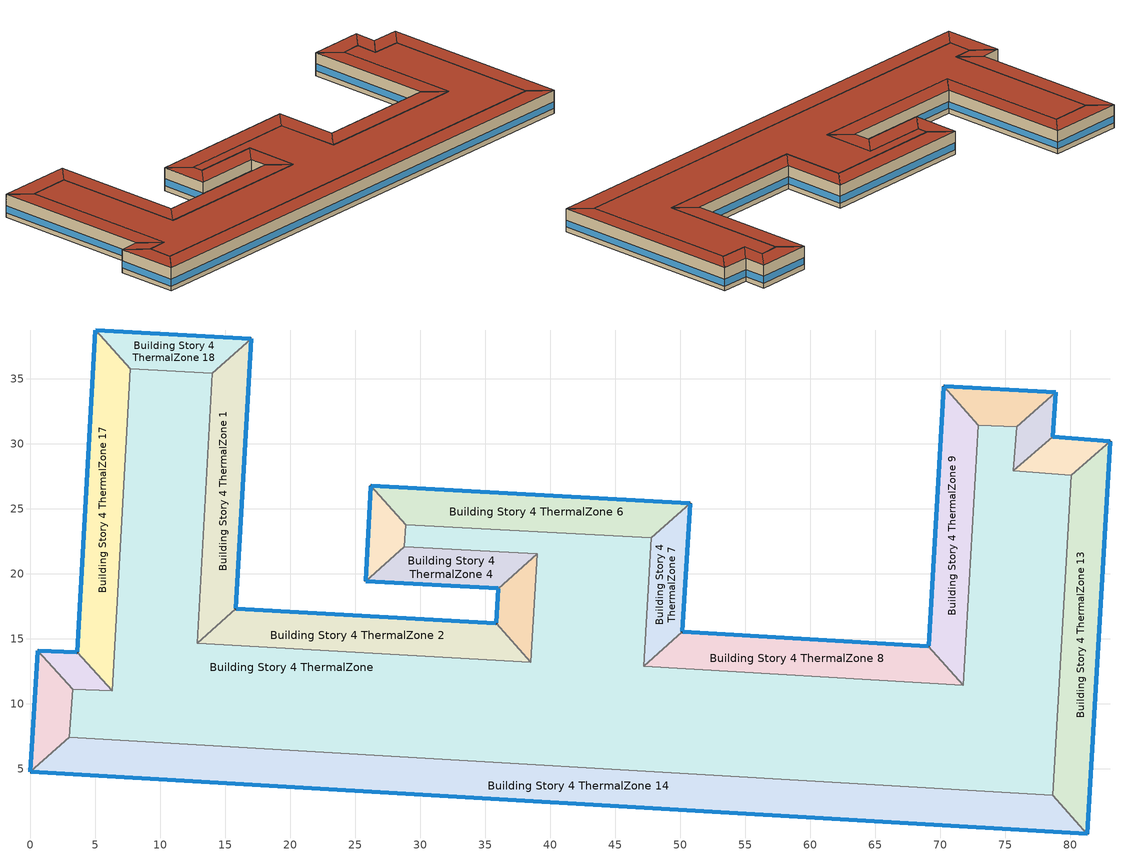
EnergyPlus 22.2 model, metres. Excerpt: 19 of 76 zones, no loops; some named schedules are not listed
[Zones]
Building Story 4 ThermalZone
 floor adiabatic (Typical Interior Ceiling): 14.02,35.43 12.84,14.66 38.5,13.22 39,21.54 28.77,22.1 28.88,23.78 47.76,22.77 47.17,12.89 71.74,11.45 72.92,31.45 75.88,31.34 75.6,27.93 80.06,27.57 78.65,2.99 2.99,7.43 3.27,11.14 6.29,11.04 7.69,35.78 z10.8
 wall adiabatic (Typical Interior Wall): 12.84,14.66 14.02,35.43 7.69,35.78 6.29,11.04 3.27,11.14 2.99,7.43 78.65,2.99 80.06,27.57 75.6,27.93 75.88,31.34 72.92,31.45 71.74,11.45 47.17,12.89 47.76,22.77 28.88,23.78 28.77,22.1 39,21.54 38.5,13.22 12.84,14.66 z10.8:14.4
 roof outside (Typical IEAD Roof - Highly Reflective R-25.64): 7.69,35.78 6.29,11.04 3.27,11.14 2.99,7.43 78.65,2.99 80.06,27.57 75.6,27.93 75.88,31.34 72.92,31.45 71.74,11.45 47.17,12.89 47.76,22.77 28.88,23.78 28.77,22.1 39,21.54 38.5,13.22 12.84,14.66 14.02,35.43 z14.4
Building Story 4 ThermalZone 1
 floor adiabatic (Typical Interior Ceiling): 17,38.09 15.83,17.33 12.84,14.66 14.02,35.43 z10.8
 wall outside (Typical Insulated Steel Framed Exterior Wall R-12.99): 15.83,17.33 17,38.09 z10.8:14.4
 wall adiabatic (Typical Interior Wall): 17,38.09 14.02,35.43 12.84,14.66 15.83,17.33 z10.8:14.4
 window (U 0.55 SHGC 0.25): 15.83,17.35 17,38.07 z11.56:12.64
 roof outside (Typical IEAD Roof - Highly Reflective R-25.64): 14.02,35.43 12.84,14.66 15.83,17.33 17,38.09 z14.4
Building Story 4 ThermalZone 10
 floor adiabatic (Typical Interior Ceiling): 70.26,34.43 78.88,33.98 75.88,31.34 72.92,31.45 z10.8
 wall outside (Typical Insulated Steel Framed Exterior Wall R-12.99): 78.88,33.98 70.26,34.43 z10.8:14.4
 wall adiabatic (Typical Interior Wall): 70.26,34.43 72.92,31.45 75.88,31.34 78.88,33.98 z10.8:14.4
 window (U 0.55 SHGC 0.25): 78.85,33.99 70.28,34.43 z11.56:12.65
 roof outside (Typical IEAD Roof - Highly Reflective R-25.64): 72.92,31.45 75.88,31.34 78.88,33.98 70.26,34.43 z14.4
Building Story 4 ThermalZone 11
 floor adiabatic (Typical Interior Ceiling): 78.88,33.98 78.63,30.54 75.6,27.93 75.88,31.34 z10.8
 wall outside (Typical Insulated Steel Framed Exterior Wall R-12.99): 78.63,30.54 78.88,33.98 z10.8:14.4
 wall adiabatic (Typical Interior Wall): 78.88,33.98 75.88,31.34 75.6,27.93 78.63,30.54 z10.8:14.4
 window (U 0.55 SHGC 0.25): 78.63,30.57 78.88,33.96 z11.56:12.66
 roof outside (Typical IEAD Roof - Highly Reflective R-25.64): 75.88,31.34 75.6,27.93 78.63,30.54 78.88,33.98 z14.4
Building Story 4 ThermalZone 12
 floor adiabatic (Typical Interior Ceiling): 78.63,30.54 83.07,30.21 80.06,27.57 75.6,27.93 z10.8
 wall outside (Typical Insulated Steel Framed Exterior Wall R-12.99): 83.07,30.21 78.63,30.54 z10.8:14.4
 wall adiabatic (Typical Interior Wall): 78.63,30.54 75.6,27.93 80.06,27.57 83.07,30.21 z10.8:14.4
 window (U 0.55 SHGC 0.25): 83.04,30.21 78.65,30.54 z11.56:12.65
 roof outside (Typical IEAD Roof - Highly Reflective R-25.64): 75.6,27.93 80.06,27.57 83.07,30.21 78.63,30.54 z14.4
Building Story 4 ThermalZone 13
 floor adiabatic (Typical Interior Ceiling): 83.07,30.21 81.31,0 78.65,2.99 80.06,27.57 z10.8
 wall outside (Typical Insulated Steel Framed Exterior Wall R-12.99): 81.31,0 83.07,30.21 z10.8:14.4
 wall adiabatic (Typical Interior Wall): 83.07,30.21 80.06,27.57 78.65,2.99 81.31,0 z10.8:14.4
 window (U 0.55 SHGC 0.25): 81.31,0.03 83.07,30.18 z11.56:12.64
 roof outside (Typical IEAD Roof - Highly Reflective R-25.64): 80.06,27.57 78.65,2.99 81.31,0 83.07,30.21 z14.4
Building Story 4 ThermalZone 14
 floor adiabatic (Typical Interior Ceiling): 81.31,0 0,4.78 2.99,7.43 78.65,2.99 z10.8
 wall outside (Typical Insulated Steel Framed Exterior Wall R-12.99): 0,4.78 81.31,0 z10.8:14.4
 wall adiabatic (Typical Interior Wall): 81.31,0 78.65,2.99 2.99,7.43 0,4.78 z10.8:14.4
 window (U 0.55 SHGC 0.25): 0.03,4.77 81.28,0 z11.56:12.64
 roof outside (Typical IEAD Roof - Highly Reflective R-25.64): 78.65,2.99 2.99,7.43 0,4.78 81.31,0 z14.4
Building Story 4 ThermalZone 15
 floor adiabatic (Typical Interior Ceiling): 0,4.78 0.59,14.1 3.27,11.14 2.99,7.43 z10.8
 wall outside (Typical Insulated Steel Framed Exterior Wall R-12.99): 0.59,14.1 0,4.78 z10.8:14.4
 wall adiabatic (Typical Interior Wall): 0,4.78 2.99,7.43 3.27,11.14 0.59,14.1 z10.8:14.4
 window (U 0.55 SHGC 0.25): 0.58,14.08 0,4.8 z11.56:12.65
 roof outside (Typical IEAD Roof - Highly Reflective R-25.64): 2.99,7.43 3.27,11.14 0.59,14.1 0,4.78 z14.4
Building Story 4 ThermalZone 16
 floor adiabatic (Typical Interior Ceiling): 0.59,14.1 3.6,13.99 6.29,11.04 3.27,11.14 z10.8
 wall outside (Typical Insulated Steel Framed Exterior Wall R-12.99): 3.6,13.99 0.59,14.1 z10.8:14.4
 wall adiabatic (Typical Interior Wall): 0.59,14.1 3.27,11.14 6.29,11.04 3.6,13.99 z10.8:14.4
 window (U 0.55 SHGC 0.25): 3.58,13.99 0.61,14.1 z11.56:12.66
 roof outside (Typical IEAD Roof - Highly Reflective R-25.64): 3.27,11.14 6.29,11.04 3.6,13.99 0.59,14.1 z14.4
Building Story 4 ThermalZone 17
 floor adiabatic (Typical Interior Ceiling): 3.6,13.99 5.02,38.76 7.69,35.78 6.29,11.04 z10.8
 wall outside (Typical Insulated Steel Framed Exterior Wall R-12.99): 5.02,38.76 3.6,13.99 z10.8:14.4
 wall adiabatic (Typical Interior Wall): 3.6,13.99 6.29,11.04 7.69,35.78 5.02,38.76 z10.8:14.4
 window (U 0.55 SHGC 0.25): 5.02,38.73 3.6,14.02 z11.56:12.64
 roof outside (Typical IEAD Roof - Highly Reflective R-25.64): 6.29,11.04 7.69,35.78 5.02,38.76 3.6,13.99 z14.4
Building Story 4 ThermalZone 18
 floor adiabatic (Typical Interior Ceiling): 5.02,38.76 17,38.09 14.02,35.43 7.69,35.78 z10.8
 wall outside (Typical Insulated Steel Framed Exterior Wall R-12.99): 17,38.09 5.02,38.76 z10.8:14.4
 wall adiabatic (Typical Interior Wall): 5.02,38.76 7.69,35.78 14.02,35.43 17,38.09 z10.8:14.4
 window (U 0.55 SHGC 0.25): 16.97,38.09 5.05,38.76 z11.56:12.65
 roof outside (Typical IEAD Roof - Highly Reflective R-25.64): 7.69,35.78 14.02,35.43 17,38.09 5.02,38.76 z14.4
Building Story 4 ThermalZone 2
 floor adiabatic (Typical Interior Ceiling): 15.83,17.33 35.84,16.21 38.5,13.22 12.84,14.66 z10.8
 wall outside (Typical Insulated Steel Framed Exterior Wall R-12.99): 35.84,16.21 15.83,17.33 z10.8:14.4
 wall adiabatic (Typical Interior Wall): 15.83,17.33 12.84,14.66 38.5,13.22 35.84,16.21 z10.8:14.4
 window (U 0.55 SHGC 0.25): 35.81,16.22 15.85,17.32 z11.56:12.64
 roof outside (Typical IEAD Roof - Highly Reflective R-25.64): 12.84,14.66 38.5,13.22 35.84,16.21 15.83,17.33 z14.4
Building Story 4 ThermalZone 3
 floor adiabatic (Typical Interior Ceiling): 35.84,16.21 36.01,18.88 39,21.54 38.5,13.22 z10.8
 wall outside (Typical Insulated Steel Framed Exterior Wall R-12.99): 36.01,18.88 35.84,16.21 z10.8:14.4
 wall adiabatic (Typical Interior Wall): 35.84,16.21 38.5,13.22 39,21.54 36.01,18.88 z10.8:14.4
 window (U 0.55 SHGC 0.25): 36.01,18.85 35.84,16.24 z11.56:12.66
 roof outside (Typical IEAD Roof - Highly Reflective R-25.64): 38.5,13.22 39,21.54 36.01,18.88 35.84,16.21 z14.4
Building Story 4 ThermalZone 4
 floor adiabatic (Typical Interior Ceiling): 36.01,18.88 25.79,19.44 28.77,22.1 39,21.54 z10.8
 wall outside (Typical Insulated Steel Framed Exterior Wall R-12.99): 25.79,19.44 36.01,18.88 z10.8:14.4
 wall adiabatic (Typical Interior Wall): 36.01,18.88 39,21.54 28.77,22.1 25.79,19.44 z10.8:14.4
 window (U 0.55 SHGC 0.25): 25.82,19.43 35.98,18.88 z11.56:12.65
 roof outside (Typical IEAD Roof - Highly Reflective R-25.64): 39,21.54 28.77,22.1 25.79,19.44 36.01,18.88 z14.4
Building Story 4 ThermalZone 5
 floor adiabatic (Typical Interior Ceiling): 25.79,19.44 26.21,26.77 28.88,23.78 28.77,22.1 z10.8
 wall outside (Typical Insulated Steel Framed Exterior Wall R-12.99): 26.21,26.77 25.79,19.44 z10.8:14.4
 wall adiabatic (Typical Interior Wall): 25.79,19.44 28.77,22.1 28.88,23.78 26.21,26.77 z10.8:14.4
 window (U 0.55 SHGC 0.25): 26.21,26.74 25.79,19.46 z11.56:12.65
 roof outside (Typical IEAD Roof - Highly Reflective R-25.64): 28.77,22.1 28.88,23.78 26.21,26.77 25.79,19.44 z14.4
Building Story 4 ThermalZone 6
 floor adiabatic (Typical Interior Ceiling): 26.21,26.77 50.74,25.43 47.76,22.77 28.88,23.78 z10.8
 wall outside (Typical Insulated Steel Framed Exterior Wall R-12.99): 50.74,25.43 26.21,26.77 z10.8:14.4
 wall adiabatic (Typical Interior Wall): 26.21,26.77 28.88,23.78 47.76,22.77 50.74,25.43 z10.8:14.4
 window (U 0.55 SHGC 0.25): 50.72,25.43 26.23,26.76 z11.56:12.64
 roof outside (Typical IEAD Roof - Highly Reflective R-25.64): 28.88,23.78 47.76,22.77 50.74,25.43 26.21,26.77 z14.4
Building Story 4 ThermalZone 7
 floor adiabatic (Typical Interior Ceiling): 50.74,25.43 50.16,15.55 47.17,12.89 47.76,22.77 z10.8
 wall outside (Typical Insulated Steel Framed Exterior Wall R-12.99): 50.16,15.55 50.74,25.43 z10.8:14.4
 wall adiabatic (Typical Interior Wall): 50.74,25.43 47.76,22.77 47.17,12.89 50.16,15.55 z10.8:14.4
 window (U 0.55 SHGC 0.25): 50.16,15.57 50.74,25.41 z11.56:12.65
 roof outside (Typical IEAD Roof - Highly Reflective R-25.64): 47.76,22.77 47.17,12.89 50.16,15.55 50.74,25.43 z14.4
Building Story 4 ThermalZone 8
 floor adiabatic (Typical Interior Ceiling): 50.16,15.55 69.08,14.44 71.74,11.45 47.17,12.89 z10.8
 wall outside (Typical Insulated Steel Framed Exterior Wall R-12.99): 69.08,14.44 50.16,15.55 z10.8:14.4
 wall adiabatic (Typical Interior Wall): 50.16,15.55 47.17,12.89 71.74,11.45 69.08,14.44 z10.8:14.4
 window (U 0.55 SHGC 0.25): 69.06,14.44 50.18,15.55 z11.56:12.64
 roof outside (Typical IEAD Roof - Highly Reflective R-25.64): 47.17,12.89 71.74,11.45 69.08,14.44 50.16,15.55 z14.4
Building Story 4 ThermalZone 9
 floor adiabatic (Typical Interior Ceiling): 69.08,14.44 70.26,34.43 72.92,31.45 71.74,11.45 z10.8
 wall outside (Typical Insulated Steel Framed Exterior Wall R-12.99): 70.26,34.43 69.08,14.44 z10.8:14.4
 wall adiabatic (Typical Interior Wall): 69.08,14.44 71.74,11.45 72.92,31.45 70.26,34.43 z10.8:14.4
 window (U 0.55 SHGC 0.25): 70.25,34.4 69.08,14.46 z11.56:12.64
 roof outside (Typical IEAD Roof - Highly Reflective R-25.64): 71.74,11.45 72.92,31.45 70.26,34.43 69.08,14.44 z14.4
[Building]
bld_37: Terrain=City
[Site:Location]
Jack Northrop Fld H_CA_USA: Latitude {deg}=41.3121; Longitude {deg}=-105.582; Time Zone {hr}=-8; Elevation {m}=21
[Site:GroundTemperature:FCfactorMethod]
January Ground Temperature {C}=18.8; February Ground Temperature {C}=14.3; March Ground Temperature {C}=13.6; April Ground Temperature {C}=13.2; May Ground Temperature {C}=13.3; June Ground Temperature {C}=12.6; July Ground Temperature {C}=15.3; August Ground Temperature {C}=15.6; September Ground Temperature {C}=17.7; October Ground Temperature {C}=19.4; November Ground Temperature {C}=19.7; December Ground Temperature {C}=18.5
[Site:WaterMainsTemperature]
Calculation Method=Correlation; Annual Average Outdoor Air Temperature {C}=8.96667; Maximum Difference In Monthly Average Outdoor Air Temperatures {deltaC}=26.2
[SizingPeriod:DesignDay] Day of Month=21; Dry-Bulb Temperature Range Modifier Type=DefaultMultipliers; Humidity Condition Type=Wetbulb; Barometric Pressure {Pa}=98769; Rain Indicator=No; Snow Indicator=No; Daylight Saving Time Indicator=No; Begin Environment Reset Mode=FullResetAtBeginEnvironment
Name | Month | Day Type | Maximum Dry-Bulb Temperature {C} | Daily Dry-Bulb Temperature Range {deltaC} | Wetbulb or DewPoint at Maximum Dry-Bulb {C} | Wind Speed {m/s} | Wind Direction {deg} | Solar Model Indicator | ASHRAE Clear Sky Optical Depth for Beam Irradiance (taub) | ASHRAE Clear Sky Optical Depth for Diffuse Irradiance (taud) | Sky Clearness
Buffalo Niagara Intl Ap Ann Clg .4% Condns DB=>MWB 1 | 7 | SummerDesignDay | 30.3 | 9.3 | 21.8 | 5.7 | 240 | ASHRAETau | 0.462 | 2.001
Buffalo Niagara Intl Ap Ann Clg .4% Condns WB=>MDB 1 | 7 | SummerDesignDay | 27.8 | 9.3 | 23.8 | 5.7 | 240 | ASHRAETau | 0.462 | 2.001
Buffalo Niagara Intl Ap Ann Htg 99.6% Condns DB 1 | 1 | WinterDesignDay | -16.3 | 0 | -16.3 | 5.1 | 270 | ASHRAEClearSky |  |  | 0
[Material]
Name | Roughness | Thickness {m} | Conductivity {W/m-K} | Density {kg/m3} | Specific Heat {J/kg-K} | Thermal Absorptance | Solar Absorptance | Visible Absorptance
100mm Normalweight concrete floor | MediumRough | 0.1016 | 2.31045 | 2322 | 832.557 | 0.9 | 0.7 | 0.7
25mm Stucco | Smooth | 0.0254 | 0.72 | 1856 | 840 | 0.9 | 0.7 | 0.7
5/8 in. Gypsum Board | MediumSmooth | 0.0159 | 0.16 | 800 | 1090 | 0.9 | 0.7 | 0.7
G01 13mm gypsum board | Smooth | 0.0127 | 0.160031 | 800.001 | 1090.73 | 0.9 | 0.7 | 0.5
Metal Roof Surface | Smooth | 0.0008 | 45.28 | 7824 | 500 | 0.9 | 0.7 | 0.7
Roof Membrane - Highly Reflective | VeryRough | 0.0095 | 0.16 | 1121.29 | 1460 | 0.75 | 0.45 | 0.7
Std Wood 6inch 1; Std Wood 6inch 2 | MediumSmooth | 0.15 | 0.12 | 540 | 1210 | 0.9 | 0.7 | 0.7
[Material:NoMass] Roughness=Smooth; Thermal Absorptance=0.9; Solar Absorptance=0.7
Name | Thermal Resistance {m2-K/W} | Visible Absorptance
CP02 CARPET PAD | 0.21648 | 0.8
Typical Insulation R-10.81 | 1.90342 | 0.7
Typical Insulation R-24.52 | 4.31889 | 0.7
[WindowMaterial:Gas]
Gap_1_W_0_0032: Gas Type=Air; Thickness {m}=0.0032
[WindowMaterial:Glazing] Optical Data Type=SpectralAverage; Infrared Transmittance at Normal Incidence=0; Back Side Infrared Hemispherical Emissivity=0.84; Conductivity {W/m-K}=1; Dirt Correction Factor for Solar and Visible Transmittance=1; Solar Diffusing=No
Name | Thickness {m} | Solar Transmittance at Normal Incidence | Front Side Solar Reflectance at Normal Incidence | Back Side Solar Reflectance at Normal Incidence | Visible Transmittance at Normal Incidence | Front Side Visible Reflectance at Normal Incidence | Back Side Visible Reflectance at Normal Incidence | Front Side Infrared Hemispherical Emissivity
Glass_2022F_LayerAvg | 0.0039 | 0.355897 | 0.394095 | 0.265645 | 0.677694 | 0.042734 | 0.05547 | 0.046
Glass_2175_LayerAvg | 0.0086 | 0.167758 | 0.217606 | 0.437978 | 0.416044 | 0.078729 | 0.10654 | 0.84
[Construction]
InteriorFurnishings 1: Std Wood 6inch 1
InteriorFurnishings 2: Std Wood 6inch 2
Typical IEAD Roof - Highly Reflective R-25.64: Roof Membrane - Highly Reflective, Typical Insulation R-24.52, Metal Roof Surface
Typical Insulated Steel Framed Exterior Wall R-12.99: 25mm Stucco, 5/8 in. Gypsum Board, Typical Insulation R-10.81, 5/8 in. Gypsum Board
Typical Interior Ceiling: CP02 CARPET PAD, 100mm Normalweight concrete floor
Typical Interior Wall: G01 13mm gypsum board, G01 13mm gypsum board
U 0.55 SHGC 0.25: Glass_2175_LayerAvg, Gap_1_W_0_0032, Glass_2022F_LayerAvg
[Zone] Multiplier=1; Part of Total Floor Area=Yes
Building Story 4 ThermalZone; Building Story 4 ThermalZone 1; Building Story 4 ThermalZone 10; Building Story 4 ThermalZone 11; Building Story 4 ThermalZone 12; Building Story 4 ThermalZone 13; Building Story 4 ThermalZone 14; Building Story 4 ThermalZone 15; Building Story 4 ThermalZone 16; Building Story 4 ThermalZone 17; Building Story 4 ThermalZone 18; Building Story 4 ThermalZone 2; Building Story 4 ThermalZone 3; Building Story 4 ThermalZone 4; Building Story 4 ThermalZone 5; Building Story 4 ThermalZone 6; Building Story 4 ThermalZone 7; Building Story 4 ThermalZone 8; Building Story 4 ThermalZone 9
[Space] Space Type=Story Top Blended Space Type
Name | Zone
Building Story 4 Space | Building Story 4 ThermalZone
Building Story 4 Space 1 | Building Story 4 ThermalZone 1
Building Story 4 Space 10 | Building Story 4 ThermalZone 10
Building Story 4 Space 11 | Building Story 4 ThermalZone 11
Building Story 4 Space 12 | Building Story 4 ThermalZone 12
Building Story 4 Space 13 | Building Story 4 ThermalZone 13
Building Story 4 Space 14 | Building Story 4 ThermalZone 14
Building Story 4 Space 15 | Building Story 4 ThermalZone 15
Building Story 4 Space 16 | Building Story 4 ThermalZone 16
Building Story 4 Space 17 | Building Story 4 ThermalZone 17
Building Story 4 Space 18 | Building Story 4 ThermalZone 18
Building Story 4 Space 2 | Building Story 4 ThermalZone 2
Building Story 4 Space 3 | Building Story 4 ThermalZone 3
Building Story 4 Space 4 | Building Story 4 ThermalZone 4
Building Story 4 Space 5 | Building Story 4 ThermalZone 5
Building Story 4 Space 6 | Building Story 4 ThermalZone 6
Building Story 4 Space 7 | Building Story 4 ThermalZone 7
Building Story 4 Space 8 | Building Story 4 ThermalZone 8
Building Story 4 Space 9 | Building Story 4 ThermalZone 9
[SpaceList]
Story Top Blended Space Type: Building Story 4 Space 18, Building Story 4 Space 13, Building Story 4 Space 7, Building Story 4 Space 5, Building Story 4 Space 8, Building Story 4 Space 11, Building Story 4 Space 2, Building Story 4 Space 4, Building Story 4 Space 17, Building Story 4 Space 16, Building Story 4 Space, Building Story 4 Space 6, Building Story 4 Space 12, Building Story 4 Space 15, Building Story 4 Space 10, Building Story 4 Space 14, Building Story 4 Space 1, Building Story 4 Space 9, Building Story 4 Space 3
[InternalMass]
Name | Construction | Zone or ZoneList | Space or SpaceList | Surface Area {m2}
Building Story 4 Space 18 Office WholeBuilding - Lg Office A  - Story Top Mass; Building Story 4 Space 18 Office WholeBuilding - Lg Office C  - Story Top Mass | InteriorFurnishings 1 | Building Story 4 ThermalZone 18 | Building Story 4 Space 18 | 5.63104
Building Story 4 Space 13 Office WholeBuilding - Lg Office A  - Story Top Mass; Building Story 4 Space 13 Office WholeBuilding - Lg Office C  - Story Top Mass | InteriorFurnishings 1 | Building Story 4 ThermalZone 13 | Building Story 4 Space 13 | 16.9245
Building Story 4 Space 7 Office WholeBuilding - Lg Office A  - Story Top Mass; Building Story 4 Space 7 Office WholeBuilding - Lg Office C  - Story Top Mass | InteriorFurnishings 1 | Building Story 4 ThermalZone 7 | Building Story 4 Space 7 | 6.06973
Building Story 4 Space 5 Office WholeBuilding - Lg Office A  - Story Top Mass; Building Story 4 Space 5 Office WholeBuilding - Lg Office C  - Story Top Mass | InteriorFurnishings 1 | Building Story 4 ThermalZone 5 | Building Story 4 Space 5 | 2.77239
Building Story 4 Space 8 Office WholeBuilding - Lg Office A  - Story Top Mass; Building Story 4 Space 8 Office WholeBuilding - Lg Office C  - Story Top Mass | InteriorFurnishings 1 | Building Story 4 ThermalZone 8 | Building Story 4 Space 8 | 13.3796
Building Story 4 Space 11 Office WholeBuilding - Lg Office A  - Story Top Mass; Building Story 4 Space 11 Office WholeBuilding - Lg Office C  - Story Top Mass | InteriorFurnishings 1 | Building Story 4 ThermalZone 11 | Building Story 4 Space 11 | 2.08969
Building Story 4 Space 2 Office WholeBuilding - Lg Office A  - Story Top Mass; Building Story 4 Space 2 Office WholeBuilding - Lg Office C  - Story Top Mass | InteriorFurnishings 1 | Building Story 4 ThermalZone 2 | Building Story 4 Space 2 | 14.0686
Building Story 4 Space 4 Office WholeBuilding - Lg Office A  - Story Top Mass; Building Story 4 Space 4 Office WholeBuilding - Lg Office C  - Story Top Mass | InteriorFurnishings 1 | Building Story 4 ThermalZone 4 | Building Story 4 Space 4 | 6.27157
Building Story 4 Space 17 Office WholeBuilding - Lg Office A  - Story Top Mass; Building Story 4 Space 17 Office WholeBuilding - Lg Office C  - Story Top Mass | InteriorFurnishings 1 | Building Story 4 ThermalZone 17 | Building Story 4 Space 17 | 15.3062
Building Story 4 Space 16 Office WholeBuilding - Lg Office A  - Story Top Mass; Building Story 4 Space 16 Office WholeBuilding - Lg Office C  - Story Top Mass | InteriorFurnishings 1 | Building Story 4 ThermalZone 16 | Building Story 4 Space 16 | 1.87895
Building Story 4 Space Office WholeBuilding - Lg Office A  - Story Top Mass; Building Story 4 Space Office WholeBuilding - Lg Office C  - Story Top Mass | InteriorFurnishings 1 | Building Story 4 ThermalZone | Building Story 4 Space | 207.696
Building Story 4 Space 6 Office WholeBuilding - Lg Office A  - Story Top Mass; Building Story 4 Space 6 Office WholeBuilding - Lg Office C  - Story Top Mass | InteriorFurnishings 1 | Building Story 4 ThermalZone 6 | Building Story 4 Space 6 | 13.3469
Building Story 4 Space 12 Office WholeBuilding - Lg Office A  - Story Top Mass; Building Story 4 Space 12 Office WholeBuilding - Lg Office C  - Story Top Mass | InteriorFurnishings 1 | Building Story 4 ThermalZone 12 | Building Story 4 Space 12 | 2.75931
Building Story 4 Space 15 Office WholeBuilding - Lg Office A  - Story Top Mass; Building Story 4 Space 15 Office WholeBuilding - Lg Office C  - Story Top Mass | InteriorFurnishings 1 | Building Story 4 ThermalZone 15 | Building Story 4 Space 15 | 4.03542
Building Story 4 Space 10 Office WholeBuilding - Lg Office A  - Story Top Mass; Building Story 4 Space 10 Office WholeBuilding - Lg Office C  - Story Top Mass | InteriorFurnishings 1 | Building Story 4 ThermalZone 10 | Building Story 4 Space 10 | 3.54839
Building Story 4 Space 14 Office WholeBuilding - Lg Office A  - Story Top Mass; Building Story 4 Space 14 Office WholeBuilding - Lg Office C  - Story Top Mass | InteriorFurnishings 1 | Building Story 4 ThermalZone 14 | Building Story 4 Space 14 | 48.2339
Building Story 4 Space 1 Office WholeBuilding - Lg Office A  - Story Top Mass; Building Story 4 Space 1 Office WholeBuilding - Lg Office C  - Story Top Mass | InteriorFurnishings 1 | Building Story 4 ThermalZone 1 | Building Story 4 Space 1 | 12.7715
Building Story 4 Space 9 Office WholeBuilding - Lg Office A  - Story Top Mass; Building Story 4 Space 9 Office WholeBuilding - Lg Office C  - Story Top Mass | InteriorFurnishings 1 | Building Story 4 ThermalZone 9 | Building Story 4 Space 9 | 12.3281
Building Story 4 Space 3 Office WholeBuilding - Lg Office A  - Story Top Mass; Building Story 4 Space 3 Office WholeBuilding - Lg Office C  - Story Top Mass | InteriorFurnishings 1 | Building Story 4 ThermalZone 3 | Building Story 4 Space 3 | 3.37729
Building Story 4 Space 18 Office WholeBuilding - Lg Office A end_a - Story Top Mass; Building Story 4 Space 18 Office WholeBuilding - Lg Office A end_b - Story Top Mass; Building Story 4 Space 18 Office WholeBuilding - Lg Office C end_a - Story Top Mass; Building Story 4 Space 18 Office WholeBuilding - Lg Office C end_b - Story Top Mass | InteriorFurnishings 1 | Building Story 4 ThermalZone 18 | Building Story 4 Space 18 | 0.599796
Building Story 4 Space 13 Office WholeBuilding - Lg Office A end_a - Story Top Mass; Building Story 4 Space 13 Office WholeBuilding - Lg Office A end_b - Story Top Mass; Building Story 4 Space 13 Office WholeBuilding - Lg Office C end_a - Story Top Mass; Building Story 4 Space 13 Office WholeBuilding - Lg Office C end_b - Story Top Mass | InteriorFurnishings 1 | Building Story 4 ThermalZone 13 | Building Story 4 Space 13 | 1.80273
Building Story 4 Space 7 Office WholeBuilding - Lg Office A end_a - Story Top Mass; Building Story 4 Space 7 Office WholeBuilding - Lg Office A end_b - Story Top Mass; Building Story 4 Space 7 Office WholeBuilding - Lg Office C end_a - Story Top Mass; Building Story 4 Space 7 Office WholeBuilding - Lg Office C end_b - Story Top Mass | InteriorFurnishings 1 | Building Story 4 ThermalZone 7 | Building Story 4 Space 7 | 0.646523
Building Story 4 Space 5 Office WholeBuilding - Lg Office A end_a - Story Top Mass; Building Story 4 Space 5 Office WholeBuilding - Lg Office A end_b - Story Top Mass; Building Story 4 Space 5 Office WholeBuilding - Lg Office C end_a - Story Top Mass; Building Story 4 Space 5 Office WholeBuilding - Lg Office C end_b - Story Top Mass | InteriorFurnishings 1 | Building Story 4 ThermalZone 5 | Building Story 4 Space 5 | 0.295304
Building Story 4 Space 8 Office WholeBuilding - Lg Office A end_a - Story Top Mass; Building Story 4 Space 8 Office WholeBuilding - Lg Office A end_b - Story Top Mass; Building Story 4 Space 8 Office WholeBuilding - Lg Office C end_a - Story Top Mass; Building Story 4 Space 8 Office WholeBuilding - Lg Office C end_b - Story Top Mass | InteriorFurnishings 1 | Building Story 4 ThermalZone 8 | Building Story 4 Space 8 | 1.42514
Building Story 4 Space 11 Office WholeBuilding - Lg Office A end_a - Story Top Mass; Building Story 4 Space 11 Office WholeBuilding - Lg Office A end_b - Story Top Mass; Building Story 4 Space 11 Office WholeBuilding - Lg Office C end_a - Story Top Mass; Building Story 4 Space 11 Office WholeBuilding - Lg Office C end_b - Story Top Mass | InteriorFurnishings 1 | Building Story 4 ThermalZone 11 | Building Story 4 Space 11 | 0.222585
Building Story 4 Space 2 Office WholeBuilding - Lg Office A end_a - Story Top Mass; Building Story 4 Space 2 Office WholeBuilding - Lg Office A end_b - Story Top Mass; Building Story 4 Space 2 Office WholeBuilding - Lg Office C end_a - Story Top Mass; Building Story 4 Space 2 Office WholeBuilding - Lg Office C end_b - Story Top Mass | InteriorFurnishings 1 | Building Story 4 ThermalZone 2 | Building Story 4 Space 2 | 1.49853
Building Story 4 Space 4 Office WholeBuilding - Lg Office A end_a - Story Top Mass; Building Story 4 Space 4 Office WholeBuilding - Lg Office A end_b - Story Top Mass; Building Story 4 Space 4 Office WholeBuilding - Lg Office C end_a - Story Top Mass; Building Story 4 Space 4 Office WholeBuilding - Lg Office C end_b - Story Top Mass | InteriorFurnishings 1 | Building Story 4 ThermalZone 4 | Building Story 4 Space 4 | 0.668023
Building Story 4 Space 17 Office WholeBuilding - Lg Office A end_a - Story Top Mass; Building Story 4 Space 17 Office WholeBuilding - Lg Office A end_b - Story Top Mass; Building Story 4 Space 17 Office WholeBuilding - Lg Office C end_a - Story Top Mass; Building Story 4 Space 17 Office WholeBuilding - Lg Office C end_b - Story Top Mass | InteriorFurnishings 1 | Building Story 4 ThermalZone 17 | Building Story 4 Space 17 | 1.63036
Building Story 4 Space 16 Office WholeBuilding - Lg Office A end_a - Story Top Mass; Building Story 4 Space 16 Office WholeBuilding - Lg Office A end_b - Story Top Mass; Building Story 4 Space 16 Office WholeBuilding - Lg Office C end_a - Story Top Mass; Building Story 4 Space 16 Office WholeBuilding - Lg Office C end_b - Story Top Mass | InteriorFurnishings 1 | Building Story 4 ThermalZone 16 | Building Story 4 Space 16 | 0.200138
Building Story 4 Space Office WholeBuilding - Lg Office A end_a - Story Top Mass; Building Story 4 Space Office WholeBuilding - Lg Office A end_b - Story Top Mass; Building Story 4 Space Office WholeBuilding - Lg Office C end_a - Story Top Mass; Building Story 4 Space Office WholeBuilding - Lg Office C end_b - Story Top Mass | InteriorFurnishings 1 | Building Story 4 ThermalZone | Building Story 4 Space | 22.123
Building Story 4 Space 6 Office WholeBuilding - Lg Office A end_a - Story Top Mass; Building Story 4 Space 6 Office WholeBuilding - Lg Office A end_b - Story Top Mass; Building Story 4 Space 6 Office WholeBuilding - Lg Office C end_a - Story Top Mass; Building Story 4 Space 6 Office WholeBuilding - Lg Office C end_b - Story Top Mass | InteriorFurnishings 1 | Building Story 4 ThermalZone 6 | Building Story 4 Space 6 | 1.42166
Building Story 4 Space 12 Office WholeBuilding - Lg Office A end_a - Story Top Mass; Building Story 4 Space 12 Office WholeBuilding - Lg Office A end_b - Story Top Mass; Building Story 4 Space 12 Office WholeBuilding - Lg Office C end_a - Story Top Mass; Building Story 4 Space 12 Office WholeBuilding - Lg Office C end_b - Story Top Mass | InteriorFurnishings 1 | Building Story 4 ThermalZone 12 | Building Story 4 Space 12 | 0.29391
Building Story 4 Space 15 Office WholeBuilding - Lg Office A end_a - Story Top Mass; Building Story 4 Space 15 Office WholeBuilding - Lg Office A end_b - Story Top Mass; Building Story 4 Space 15 Office WholeBuilding - Lg Office C end_a - Story Top Mass; Building Story 4 Space 15 Office WholeBuilding - Lg Office C end_b - Story Top Mass | InteriorFurnishings 1 | Building Story 4 ThermalZone 15 | Building Story 4 Space 15 | 0.429837
Building Story 4 Space 10 Office WholeBuilding - Lg Office A end_a - Story Top Mass; Building Story 4 Space 10 Office WholeBuilding - Lg Office A end_b - Story Top Mass; Building Story 4 Space 10 Office WholeBuilding - Lg Office C end_a - Story Top Mass; Building Story 4 Space 10 Office WholeBuilding - Lg Office C end_b - Story Top Mass | InteriorFurnishings 1 | Building Story 4 ThermalZone 10 | Building Story 4 Space 10 | 0.37796
Building Story 4 Space 14 Office WholeBuilding - Lg Office A end_a - Story Top Mass; Building Story 4 Space 14 Office WholeBuilding - Lg Office A end_b - Story Top Mass; Building Story 4 Space 14 Office WholeBuilding - Lg Office C end_a - Story Top Mass; Building Story 4 Space 14 Office WholeBuilding - Lg Office C end_b - Story Top Mass | InteriorFurnishings 1 | Building Story 4 ThermalZone 14 | Building Story 4 Space 14 | 5.13768
Building Story 4 Space 1 Office WholeBuilding - Lg Office A end_a - Story Top Mass; Building Story 4 Space 1 Office WholeBuilding - Lg Office A end_b - Story Top Mass; Building Story 4 Space 1 Office WholeBuilding - Lg Office C end_a - Story Top Mass; Building Story 4 Space 1 Office WholeBuilding - Lg Office C end_b - Story Top Mass | InteriorFurnishings 1 | Building Story 4 ThermalZone 1 | Building Story 4 Space 1 | 1.36037
Building Story 4 Space 9 Office WholeBuilding - Lg Office A end_a - Story Top Mass; Building Story 4 Space 9 Office WholeBuilding - Lg Office A end_b - Story Top Mass; Building Story 4 Space 9 Office WholeBuilding - Lg Office C end_a - Story Top Mass; Building Story 4 Space 9 Office WholeBuilding - Lg Office C end_b - Story Top Mass | InteriorFurnishings 1 | Building Story 4 ThermalZone 9 | Building Story 4 Space 9 | 1.31314
Building Story 4 Space 3 Office WholeBuilding - Lg Office A end_a - Story Top Mass; Building Story 4 Space 3 Office WholeBuilding - Lg Office A end_b - Story Top Mass; Building Story 4 Space 3 Office WholeBuilding - Lg Office C end_a - Story Top Mass; Building Story 4 Space 3 Office WholeBuilding - Lg Office C end_b - Story Top Mass | InteriorFurnishings 1 | Building Story 4 ThermalZone 3 | Building Story 4 Space 3 | 0.359736
Building Story 4 Space 18 Office WholeBuilding - Lg Office B  - Story Top Mass | InteriorFurnishings 1 | Building Story 4 ThermalZone 18 | Building Story 4 Space 18 | 31.4897
Building Story 4 Space 13 Office WholeBuilding - Lg Office B  - Story Top Mass | InteriorFurnishings 1 | Building Story 4 ThermalZone 13 | Building Story 4 Space 13 | 94.6445
Building Story 4 Space 7 Office WholeBuilding - Lg Office B  - Story Top Mass | InteriorFurnishings 1 | Building Story 4 ThermalZone 7 | Building Story 4 Space 7 | 33.943
Building Story 4 Space 5 Office WholeBuilding - Lg Office B  - Story Top Mass | InteriorFurnishings 1 | Building Story 4 ThermalZone 5 | Building Story 4 Space 5 | 15.5037
Building Story 4 Space 8 Office WholeBuilding - Lg Office B  - Story Top Mass | InteriorFurnishings 1 | Building Story 4 ThermalZone 8 | Building Story 4 Space 8 | 74.8209
Building Story 4 Space 11 Office WholeBuilding - Lg Office B  - Story Top Mass | InteriorFurnishings 1 | Building Story 4 ThermalZone 11 | Building Story 4 Space 11 | 11.6859
Building Story 4 Space 2 Office WholeBuilding - Lg Office B  - Story Top Mass | InteriorFurnishings 1 | Building Story 4 ThermalZone 2 | Building Story 4 Space 2 | 78.6739
Building Story 4 Space 4 Office WholeBuilding - Lg Office B  - Story Top Mass | InteriorFurnishings 1 | Building Story 4 ThermalZone 4 | Building Story 4 Space 4 | 35.0717
Building Story 4 Space 17 Office WholeBuilding - Lg Office B  - Story Top Mass | InteriorFurnishings 1 | Building Story 4 ThermalZone 17 | Building Story 4 Space 17 | 85.5951
Building Story 4 Space 16 Office WholeBuilding - Lg Office B  - Story Top Mass | InteriorFurnishings 1 | Building Story 4 ThermalZone 16 | Building Story 4 Space 16 | 10.5074
Building Story 4 Space Office WholeBuilding - Lg Office B  - Story Top Mass | InteriorFurnishings 1 | Building Story 4 ThermalZone | Building Story 4 Space | 1161.47
Building Story 4 Space 6 Office WholeBuilding - Lg Office B  - Story Top Mass | InteriorFurnishings 1 | Building Story 4 ThermalZone 6 | Building Story 4 Space 6 | 74.6383
Building Story 4 Space 12 Office WholeBuilding - Lg Office B  - Story Top Mass | InteriorFurnishings 1 | Building Story 4 ThermalZone 12 | Building Story 4 Space 12 | 15.4305
Building Story 4 Space 15 Office WholeBuilding - Lg Office B  - Story Top Mass | InteriorFurnishings 1 | Building Story 4 ThermalZone 15 | Building Story 4 Space 15 | 22.5668
Building Story 4 Space 10 Office WholeBuilding - Lg Office B  - Story Top Mass | InteriorFurnishings 1 | Building Story 4 ThermalZone 10 | Building Story 4 Space 10 | 19.8432
Building Story 4 Space 14 Office WholeBuilding - Lg Office B  - Story Top Mass | InteriorFurnishings 1 | Building Story 4 ThermalZone 14 | Building Story 4 Space 14 | 269.732
Building Story 4 Space 1 Office WholeBuilding - Lg Office B  - Story Top Mass | InteriorFurnishings 1 | Building Story 4 ThermalZone 1 | Building Story 4 Space 1 | 71.4203
Building Story 4 Space 9 Office WholeBuilding - Lg Office B  - Story Top Mass | InteriorFurnishings 1 | Building Story 4 ThermalZone 9 | Building Story 4 Space 9 | 68.941
Building Story 4 Space 3 Office WholeBuilding - Lg Office B  - Story Top Mass | InteriorFurnishings 1 | Building Story 4 ThermalZone 3 | Building Story 4 Space 3 | 18.8864
Building Story 4 Space 18 Office WholeBuilding - Lg Office B end_a - Story Top Mass; Building Story 4 Space 18 Office WholeBuilding - Lg Office B end_b - Story Top Mass | InteriorFurnishings 1 | Building Story 4 ThermalZone 18 | Building Story 4 Space 18 | 3.35416
Building Story 4 Space 13 Office WholeBuilding - Lg Office B end_a - Story Top Mass; Building Story 4 Space 13 Office WholeBuilding - Lg Office B end_b - Story Top Mass | InteriorFurnishings 1 | Building Story 4 ThermalZone 13 | Building Story 4 Space 13 | 10.0812
Building Story 4 Space 7 Office WholeBuilding - Lg Office B end_a - Story Top Mass; Building Story 4 Space 7 Office WholeBuilding - Lg Office B end_b - Story Top Mass | InteriorFurnishings 1 | Building Story 4 ThermalZone 7 | Building Story 4 Space 7 | 3.61547
Building Story 4 Space 5 Office WholeBuilding - Lg Office B end_a - Story Top Mass; Building Story 4 Space 5 Office WholeBuilding - Lg Office B end_b - Story Top Mass | InteriorFurnishings 1 | Building Story 4 ThermalZone 5 | Building Story 4 Space 5 | 1.65139
Building Story 4 Space 8 Office WholeBuilding - Lg Office B end_a - Story Top Mass; Building Story 4 Space 8 Office WholeBuilding - Lg Office B end_b - Story Top Mass | InteriorFurnishings 1 | Building Story 4 ThermalZone 8 | Building Story 4 Space 8 | 7.96963
Building Story 4 Space 11 Office WholeBuilding - Lg Office B end_a - Story Top Mass; Building Story 4 Space 11 Office WholeBuilding - Lg Office B end_b - Story Top Mass | InteriorFurnishings 1 | Building Story 4 ThermalZone 11 | Building Story 4 Space 11 | 1.24474
Building Story 4 Space 2 Office WholeBuilding - Lg Office B end_a - Story Top Mass; Building Story 4 Space 2 Office WholeBuilding - Lg Office B end_b - Story Top Mass | InteriorFurnishings 1 | Building Story 4 ThermalZone 2 | Building Story 4 Space 2 | 8.38003
Building Story 4 Space 4 Office WholeBuilding - Lg Office B end_a - Story Top Mass; Building Story 4 Space 4 Office WholeBuilding - Lg Office B end_b - Story Top Mass | InteriorFurnishings 1 | Building Story 4 ThermalZone 4 | Building Story 4 Space 4 | 3.7357
Building Story 4 Space 17 Office WholeBuilding - Lg Office B end_a - Story Top Mass; Building Story 4 Space 17 Office WholeBuilding - Lg Office B end_b - Story Top Mass | InteriorFurnishings 1 | Building Story 4 ThermalZone 17 | Building Story 4 Space 17 | 9.11725
Building Story 4 Space 16 Office WholeBuilding - Lg Office B end_a - Story Top Mass; Building Story 4 Space 16 Office WholeBuilding - Lg Office B end_b - Story Top Mass | InteriorFurnishings 1 | Building Story 4 ThermalZone 16 | Building Story 4 Space 16 | 1.11921
Building Story 4 Space Office WholeBuilding - Lg Office B end_a - Story Top Mass; Building Story 4 Space Office WholeBuilding - Lg Office B end_b - Story Top Mass | InteriorFurnishings 1 | Building Story 4 ThermalZone | Building Story 4 Space | 123.716
Building Story 4 Space 6 Office WholeBuilding - Lg Office B end_a - Story Top Mass; Building Story 4 Space 6 Office WholeBuilding - Lg Office B end_b - Story Top Mass | InteriorFurnishings 1 | Building Story 4 ThermalZone 6 | Building Story 4 Space 6 | 7.95017
Building Story 4 Space 12 Office WholeBuilding - Lg Office B end_a - Story Top Mass; Building Story 4 Space 12 Office WholeBuilding - Lg Office B end_b - Story Top Mass | InteriorFurnishings 1 | Building Story 4 ThermalZone 12 | Building Story 4 Space 12 | 1.6436
Building Story 4 Space 15 Office WholeBuilding - Lg Office B end_a - Story Top Mass; Building Story 4 Space 15 Office WholeBuilding - Lg Office B end_b - Story Top Mass | InteriorFurnishings 1 | Building Story 4 ThermalZone 15 | Building Story 4 Space 15 | 2.40372
Building Story 4 Space 10 Office WholeBuilding - Lg Office B end_a - Story Top Mass; Building Story 4 Space 10 Office WholeBuilding - Lg Office B end_b - Story Top Mass | InteriorFurnishings 1 | Building Story 4 ThermalZone 10 | Building Story 4 Space 10 | 2.11362
Building Story 4 Space 14 Office WholeBuilding - Lg Office B end_a - Story Top Mass; Building Story 4 Space 14 Office WholeBuilding - Lg Office B end_b - Story Top Mass | InteriorFurnishings 1 | Building Story 4 ThermalZone 14 | Building Story 4 Space 14 | 28.7308
Building Story 4 Space 1 Office WholeBuilding - Lg Office B end_a - Story Top Mass; Building Story 4 Space 1 Office WholeBuilding - Lg Office B end_b - Story Top Mass | InteriorFurnishings 1 | Building Story 4 ThermalZone 1 | Building Story 4 Space 1 | 7.60741
Building Story 4 Space 9 Office WholeBuilding - Lg Office B end_a - Story Top Mass; Building Story 4 Space 9 Office WholeBuilding - Lg Office B end_b - Story Top Mass | InteriorFurnishings 1 | Building Story 4 ThermalZone 9 | Building Story 4 Space 9 | 7.34332
Building Story 4 Space 3 Office WholeBuilding - Lg Office B end_a - Story Top Mass; Building Story 4 Space 3 Office WholeBuilding - Lg Office B end_b - Story Top Mass | InteriorFurnishings 1 | Building Story 4 ThermalZone 3 | Building Story 4 Space 3 | 2.0117
Building Story 4 Space Mass | InteriorFurnishings 2 | Building Story 4 ThermalZone | Building Story 4 Space | 1912.79
Building Story 4 Space 1 Mass | InteriorFurnishings 2 | Building Story 4 ThermalZone 1 | Building Story 4 Space 1 | 117.62
Building Story 4 Space 10 Mass | InteriorFurnishings 2 | Building Story 4 ThermalZone 10 | Building Story 4 Space 10 | 32.6791
Building Story 4 Space 11 Mass | InteriorFurnishings 2 | Building Story 4 ThermalZone 11 | Building Story 4 Space 11 | 19.2451
Building Story 4 Space 12 Mass | InteriorFurnishings 2 | Building Story 4 ThermalZone 12 | Building Story 4 Space 12 | 25.412
Building Story 4 Space 13 Mass | InteriorFurnishings 2 | Building Story 4 ThermalZone 13 | Building Story 4 Space 13 | 155.867
Building Story 4 Space 14 Mass | InteriorFurnishings 2 | Building Story 4 ThermalZone 14 | Building Story 4 Space 14 | 444.212
Building Story 4 Space 15 Mass | InteriorFurnishings 2 | Building Story 4 ThermalZone 15 | Building Story 4 Space 15 | 37.1644
Building Story 4 Space 16 Mass | InteriorFurnishings 2 | Building Story 4 ThermalZone 16 | Building Story 4 Space 16 | 17.3043
Building Story 4 Space 17 Mass | InteriorFurnishings 2 | Building Story 4 ThermalZone 17 | Building Story 4 Space 17 | 140.963
Building Story 4 Space 18 Mass | InteriorFurnishings 2 | Building Story 4 ThermalZone 18 | Building Story 4 Space 18 | 51.8593
Building Story 4 Space 2 Mass | InteriorFurnishings 2 | Building Story 4 ThermalZone 2 | Building Story 4 Space 2 | 129.565
Building Story 4 Space 3 Mass | InteriorFurnishings 2 | Building Story 4 ThermalZone 3 | Building Story 4 Space 3 | 31.1033
Building Story 4 Space 4 Mass | InteriorFurnishings 2 | Building Story 4 ThermalZone 4 | Building Story 4 Space 4 | 57.7583
Building Story 4 Space 5 Mass | InteriorFurnishings 2 | Building Story 4 ThermalZone 5 | Building Story 4 Space 5 | 25.5324
Building Story 4 Space 6 Mass | InteriorFurnishings 2 | Building Story 4 ThermalZone 6 | Building Story 4 Space 6 | 122.919
Building Story 4 Space 7 Mass | InteriorFurnishings 2 | Building Story 4 ThermalZone 7 | Building Story 4 Space 7 | 55.8995
Building Story 4 Space 8 Mass | InteriorFurnishings 2 | Building Story 4 ThermalZone 8 | Building Story 4 Space 8 | 123.22
Building Story 4 Space 9 Mass | InteriorFurnishings 2 | Building Story 4 ThermalZone 9 | Building Story 4 Space 9 | 113.536
[Lights]
Office WholeBuilding - Lg Office Lights 2: Zone or ZoneList or Space or SpaceList=Story Top Blended Space Type; Schedule=OfficeLarge BLDG_LIGHT_SCH_2013; Design Level Calculation Method=Watts/Area; Watts per Zone Floor Area {W/m2}=8.82641; Return Air Fraction=0; Fraction Radiant=0.7; Fraction Visible=0.2; Fraction Replaceable=1
[People]
Office WholeBuilding - Lg Office People 2: Zone or ZoneList or Space or SpaceList=Story Top Blended Space Type; Number of People Schedule=OfficeLarge BLDG_OCC_SCH; Number of People Calculation Method=People/Area; People per Floor Area {person/m2}=0.0538196; Fraction Radiant=0.3; Activity Level Schedule=OfficeLarge ACTIVITY_SCH; Enable ASHRAE 55 Comfort Warnings=Yes; Mean Radiant Temperature Calculation Type=ZoneAveraged; Work Efficiency Schedule=Work Efficiency Schedule; Clothing Insulation Schedule=Clothing Schedule; Air Velocity Schedule=Air Velocity Schedule; Thermal Comfort Model 1 Type=Fanger
[ElectricEquipment]
Office WholeBuilding - Lg Office Elec Equip 2: Zone or ZoneList or Space or SpaceList=Story Top Blended Space Type; Schedule=OfficeLarge BLDG_EQUIP_SCH; Design Level Calculation Method=Watts/Area; Watts per Zone Floor Area {W/m2}=8.07007; Fraction Latent=0; Fraction Radiant=0.5; Fraction Lost=0
[ZoneInfiltration:DesignFlowRate] Zone or ZoneList or Space or SpaceList=Story Top Blended Space Type; Schedule=Always On Discrete; Design Flow Rate Calculation Method=Flow/ExteriorArea; Constant Term Coefficient=0; Temperature Term Coefficient=0; Velocity Term Coefficient=0.224; Velocity Squared Term Coefficient=0
Name | Flow Rate per Exterior Surface Area {m3/s-m2}
Office WholeBuilding - Lg Office A  - Story Top Infiltration; Office WholeBuilding - Lg Office C  - Story Top Infiltration | 3.1895e-05
Office WholeBuilding - Lg Office A end_a - Story Top Infiltration; Office WholeBuilding - Lg Office A end_b - Story Top Infiltration; Office WholeBuilding - Lg Office C end_a - Story Top Infiltration; Office WholeBuilding - Lg Office C end_b - Story Top Infiltration | 6.79466e-06
Office WholeBuilding - Lg Office B end_a - Story Top Infiltration; Office WholeBuilding - Lg Office B end_b - Story Top Infiltration | 1.89984e-05
[Daylighting:Controls] Lighting Control Type=Stepped; Minimum Input Power Fraction for Continuous or ContinuousOff Dimming Control=0.3; Minimum Light Output Fraction for Continuous or ContinuousOff Dimming Control=0.2; Number of Stepped Control Steps=3; Probability Lighting will be Reset When Needed in Manual Stepped Control=1; Glare Calculation Azimuth Angle of View Direction Clockwise from Zone y-Axis {deg}=-0; Maximum Allowable Discomfort Glare Index=22; Illuminance Setpoint at Reference Point 1 {lux}=377
Name | Zone or Space | Glare Calculation Daylighting Reference Point | Daylighting Reference Point Name 1 | Fraction of Lights Controlled by Reference Point 1 | Daylighting Reference Point Name 2 | Fraction of Lights Controlled by Reference Point 2 | Illuminance Setpoint at Reference Point 2 {lux}
Building Story 4 ThermalZone 1 DaylightingControls | Building Story 4 ThermalZone 1 | Building Story 4 Space 1 Daylt Sensor 1 | Building Story 4 Space 1 Daylt Sensor 1 | 0.438 | Building Story 4 Space 1 Daylt Sensor 2 | 0.104 | 377
Building Story 4 ThermalZone 13 DaylightingControls | Building Story 4 ThermalZone 13 | Building Story 4 Space 13 Daylt Sensor 1 | Building Story 4 Space 13 Daylt Sensor 1 | 0.457 | Building Story 4 Space 13 Daylt Sensor 2 | 0.105 | 377
Building Story 4 ThermalZone 14 DaylightingControls | Building Story 4 ThermalZone 14 | Building Story 4 Space 14 Daylt Sensor 1 | Building Story 4 Space 14 Daylt Sensor 1 | 0.449 | Building Story 4 Space 14 Daylt Sensor 2 | 0.109 | 377
Building Story 4 ThermalZone 17 DaylightingControls | Building Story 4 ThermalZone 17 | Building Story 4 Space 17 Daylt Sensor 1 | Building Story 4 Space 17 Daylt Sensor 1 | 0.437 | Building Story 4 Space 17 Daylt Sensor 2 | 0.106 | 377
Building Story 4 ThermalZone 18 DaylightingControls | Building Story 4 ThermalZone 18 | Building Story 4 Space 18 Daylt Sensor 1 | Building Story 4 Space 18 Daylt Sensor 1 | 0.491
Building Story 4 ThermalZone 2 DaylightingControls | Building Story 4 ThermalZone 2 | Building Story 4 Space 2 Daylt Sensor 1 | Building Story 4 Space 2 Daylt Sensor 1 | 0.414 | Building Story 4 Space 2 Daylt Sensor 2 | 0.107 | 377
Building Story 4 ThermalZone 4 DaylightingControls | Building Story 4 ThermalZone 4 | Building Story 4 Space 4 Daylt Sensor 1 | Building Story 4 Space 4 Daylt Sensor 1 | 0.434
Building Story 4 ThermalZone 6 DaylightingControls | Building Story 4 ThermalZone 6 | Building Story 4 Space 6 Daylt Sensor 1 | Building Story 4 Space 6 Daylt Sensor 1 | 0.464 | Building Story 4 Space 6 Daylt Sensor 2 | 0.102 | 377
Building Story 4 ThermalZone 7 DaylightingControls | Building Story 4 ThermalZone 7 | Building Story 4 Space 7 Daylt Sensor 1 | Building Story 4 Space 7 Daylt Sensor 1 | 0.434
Building Story 4 ThermalZone 8 DaylightingControls | Building Story 4 ThermalZone 8 | Building Story 4 Space 8 Daylt Sensor 1 | Building Story 4 Space 8 Daylt Sensor 1 | 0.414 | Building Story 4 Space 8 Daylt Sensor 2 | 0.106 | 377
Building Story 4 ThermalZone 9 DaylightingControls | Building Story 4 ThermalZone 9 | Building Story 4 Space 9 Daylt Sensor 1 | Building Story 4 Space 9 Daylt Sensor 1 | 0.437 | Building Story 4 Space 9 Daylt Sensor 2 | 0.104 | 377
[Exterior:Lights] Control Option=AstronomicalClock
Name | Schedule | Design Level {W}
Building Facades | Schedule Ruleset 1 | 854.119
Main Entries | Schedule Ruleset 2 | 240
Other Doors | Schedule Ruleset 2 | 415.535
Parking Areas and Drives | Schedule Ruleset 2 | 7432.4
[Schedule:Week:Daily]
OfficeLarge BLDG_LIGHT_SCH_2013 Week Rule - Jan1-Jan3: OfficeLarge BLDG_LIGHT_SCH_2013 Wkdy Day, OfficeLarge BLDG_LIGHT_SCH_2013 Wkdy Day, OfficeLarge BLDG_LIGHT_SCH_2013 Wkdy Day, OfficeLarge BLDG_LIGHT_SCH_2013 Wkdy Day, OfficeLarge BLDG_LIGHT_SCH_2013 Wkdy Day, OfficeLarge BLDG_LIGHT_SCH_2013 Wkdy Day, OfficeLarge BLDG_LIGHT_SCH_2013 Sat Day, OfficeLarge BLDG_LIGHT_SCH_2013 Default, OfficeLarge BLDG_LIGHT_SCH_2013 Summer Design Day, OfficeLarge BLDG_LIGHT_SCH_2013 Winter Design Day, OfficeLarge BLDG_LIGHT_SCH_2013 Default, OfficeLarge BLDG_LIGHT_SCH_2013 Default
OfficeLarge BLDG_LIGHT_SCH_2013 Week Rule - Jan4-Dec31: OfficeLarge BLDG_LIGHT_SCH_2013 Default, OfficeLarge BLDG_LIGHT_SCH_2013 Wkdy Day, OfficeLarge BLDG_LIGHT_SCH_2013 Wkdy Day, OfficeLarge BLDG_LIGHT_SCH_2013 Wkdy Day, OfficeLarge BLDG_LIGHT_SCH_2013 Wkdy Day, OfficeLarge BLDG_LIGHT_SCH_2013 Wkdy Day, OfficeLarge BLDG_LIGHT_SCH_2013 Sat Day, OfficeLarge BLDG_LIGHT_SCH_2013 Default, OfficeLarge BLDG_LIGHT_SCH_2013 Summer Design Day, OfficeLarge BLDG_LIGHT_SCH_2013 Winter Design Day, OfficeLarge BLDG_LIGHT_SCH_2013 Default, OfficeLarge BLDG_LIGHT_SCH_2013 Default
Work Efficiency Schedule Week Rule - Jan1-Dec31: Work Efficiency Schedule Default, Work Efficiency Schedule Default, Work Efficiency Schedule Default, Work Efficiency Schedule Default, Work Efficiency Schedule Default, Work Efficiency Schedule Default, Work Efficiency Schedule Default, Work Efficiency Schedule Default, Work Efficiency Schedule Default, Work Efficiency Schedule Default, Work Efficiency Schedule Default, Work Efficiency Schedule Default
Clothing Schedule Week Rule - Jan1-Dec31: Clothing Schedule Default Winter Clothes, Clothing Schedule Default Winter Clothes, Clothing Schedule Default Winter Clothes, Clothing Schedule Default Winter Clothes, Clothing Schedule Default Winter Clothes, Clothing Schedule Default Winter Clothes, Clothing Schedule Default Winter Clothes, Clothing Schedule Default Winter Clothes, Clothing Schedule Default Winter Clothes, Clothing Schedule Default Winter Clothes, Clothing Schedule Default Winter Clothes, Clothing Schedule Default Winter Clothes
Air Velocity Schedule Week Rule - Jan1-Dec31: Air Velocity Schedule Default, Air Velocity Schedule Default, Air Velocity Schedule Default, Air Velocity Schedule Default, Air Velocity Schedule Default, Air Velocity Schedule Default, Air Velocity Schedule Default, Air Velocity Schedule Default, Air Velocity Schedule Default, Air Velocity Schedule Default, Air Velocity Schedule Default, Air Velocity Schedule Default
OfficeLarge BLDG_OCC_SCH Week Rule - Jan1-Jan3: OfficeLarge BLDG_OCC_SCH Wkdy Day, OfficeLarge BLDG_OCC_SCH Wkdy Day, OfficeLarge BLDG_OCC_SCH Wkdy Day, OfficeLarge BLDG_OCC_SCH Wkdy Day, OfficeLarge BLDG_OCC_SCH Wkdy Day, OfficeLarge BLDG_OCC_SCH Wkdy Day, OfficeLarge BLDG_OCC_SCH Sat Day, OfficeLarge BLDG_OCC_SCH Default, OfficeLarge BLDG_OCC_SCH Summer Design Day, OfficeLarge BLDG_OCC_SCH Winter Design Day, OfficeLarge BLDG_OCC_SCH Default, OfficeLarge BLDG_OCC_SCH Default
OfficeLarge BLDG_OCC_SCH Week Rule - Jan4-Dec31: OfficeLarge BLDG_OCC_SCH Default, OfficeLarge BLDG_OCC_SCH Wkdy Day, OfficeLarge BLDG_OCC_SCH Wkdy Day, OfficeLarge BLDG_OCC_SCH Wkdy Day, OfficeLarge BLDG_OCC_SCH Wkdy Day, OfficeLarge BLDG_OCC_SCH Wkdy Day, OfficeLarge BLDG_OCC_SCH Sat Day, OfficeLarge BLDG_OCC_SCH Default, OfficeLarge BLDG_OCC_SCH Summer Design Day, OfficeLarge BLDG_OCC_SCH Winter Design Day, OfficeLarge BLDG_OCC_SCH Default, OfficeLarge BLDG_OCC_SCH Default
OfficeLarge ACTIVITY_SCH Week Rule - Jan1-Dec31: OfficeLarge ACTIVITY_SCH Default, OfficeLarge ACTIVITY_SCH Default, OfficeLarge ACTIVITY_SCH Default, OfficeLarge ACTIVITY_SCH Default, OfficeLarge ACTIVITY_SCH Default, OfficeLarge ACTIVITY_SCH Default, OfficeLarge ACTIVITY_SCH Default, OfficeLarge ACTIVITY_SCH Default, OfficeLarge ACTIVITY_SCH Summer Design Day, OfficeLarge ACTIVITY_SCH Winter Design Day, OfficeLarge ACTIVITY_SCH Default, OfficeLarge ACTIVITY_SCH Default
OfficeLarge BLDG_EQUIP_SCH Week Rule - Jan1-Jan3: OfficeLarge BLDG_EQUIP_SCH Wkdy Day, OfficeLarge BLDG_EQUIP_SCH Wkdy Day, OfficeLarge BLDG_EQUIP_SCH Wkdy Day, OfficeLarge BLDG_EQUIP_SCH Wkdy Day, OfficeLarge BLDG_EQUIP_SCH Wkdy Day, OfficeLarge BLDG_EQUIP_SCH Wkdy Day, OfficeLarge BLDG_EQUIP_SCH Sat Day, OfficeLarge BLDG_EQUIP_SCH Default, OfficeLarge BLDG_EQUIP_SCH Summer Design Day, OfficeLarge BLDG_EQUIP_SCH Winter Design Day, OfficeLarge BLDG_EQUIP_SCH Default, OfficeLarge BLDG_EQUIP_SCH Default
Schedule Ruleset 1 Week Rule - Jan1-Dec31: Schedule Day 103, Schedule Day 103, Schedule Day 103, Schedule Day 103, Schedule Day 103, Schedule Day 103, Schedule Day 103, Schedule Day 103, Schedule Day 103, Schedule Day 103, Schedule Day 103, Schedule Day 103
Schedule Ruleset 2 Week Rule - Jan1-Dec31: Schedule Day 104, Schedule Day 104, Schedule Day 104, Schedule Day 104, Schedule Day 104, Schedule Day 104, Schedule Day 104, Schedule Day 104, Schedule Day 104, Schedule Day 104, Schedule Day 104, Schedule Day 104
[Schedule:Year]
OfficeLarge BLDG_LIGHT_SCH_2013: OfficeLarge BLDG_LIGHT_SCH_2013 Week Rule - Jan1-Jan3, 1, 1, 1, 3, OfficeLarge BLDG_LIGHT_SCH_2013 Week Rule - Jan4-Dec31, 1, 4, 12, 31
Work Efficiency Schedule: Work Efficiency Schedule Week Rule - Jan1-Dec31, 1, 1, 12, 31
Clothing Schedule: Clothing Schedule Week Rule - Jan1-Dec31, 1, 1, 12, 31
Air Velocity Schedule: Air Velocity Schedule Week Rule - Jan1-Dec31, 1, 1, 12, 31
OfficeLarge BLDG_OCC_SCH: OfficeLarge BLDG_OCC_SCH Week Rule - Jan1-Jan3, 1, 1, 1, 3, OfficeLarge BLDG_OCC_SCH Week Rule - Jan4-Dec31, 1, 4, 12, 31
OfficeLarge ACTIVITY_SCH: OfficeLarge ACTIVITY_SCH Week Rule - Jan1-Dec31, 1, 1, 12, 31
OfficeLarge BLDG_EQUIP_SCH: OfficeLarge BLDG_EQUIP_SCH Week Rule - Jan1-Jan3, 1, 1, 1, 3, OfficeLarge BLDG_EQUIP_SCH Week Rule - Jan4-Dec31, 1, 4, 12, 31
Schedule Ruleset 1: Schedule Ruleset 1 Week Rule - Jan1-Dec31, 1, 1, 12, 31
Schedule Ruleset 2: Schedule Ruleset 2 Week Rule - Jan1-Dec31, 1, 1, 12, 31
[Schedule:Constant]
Always On Discrete: Hourly Value=1
